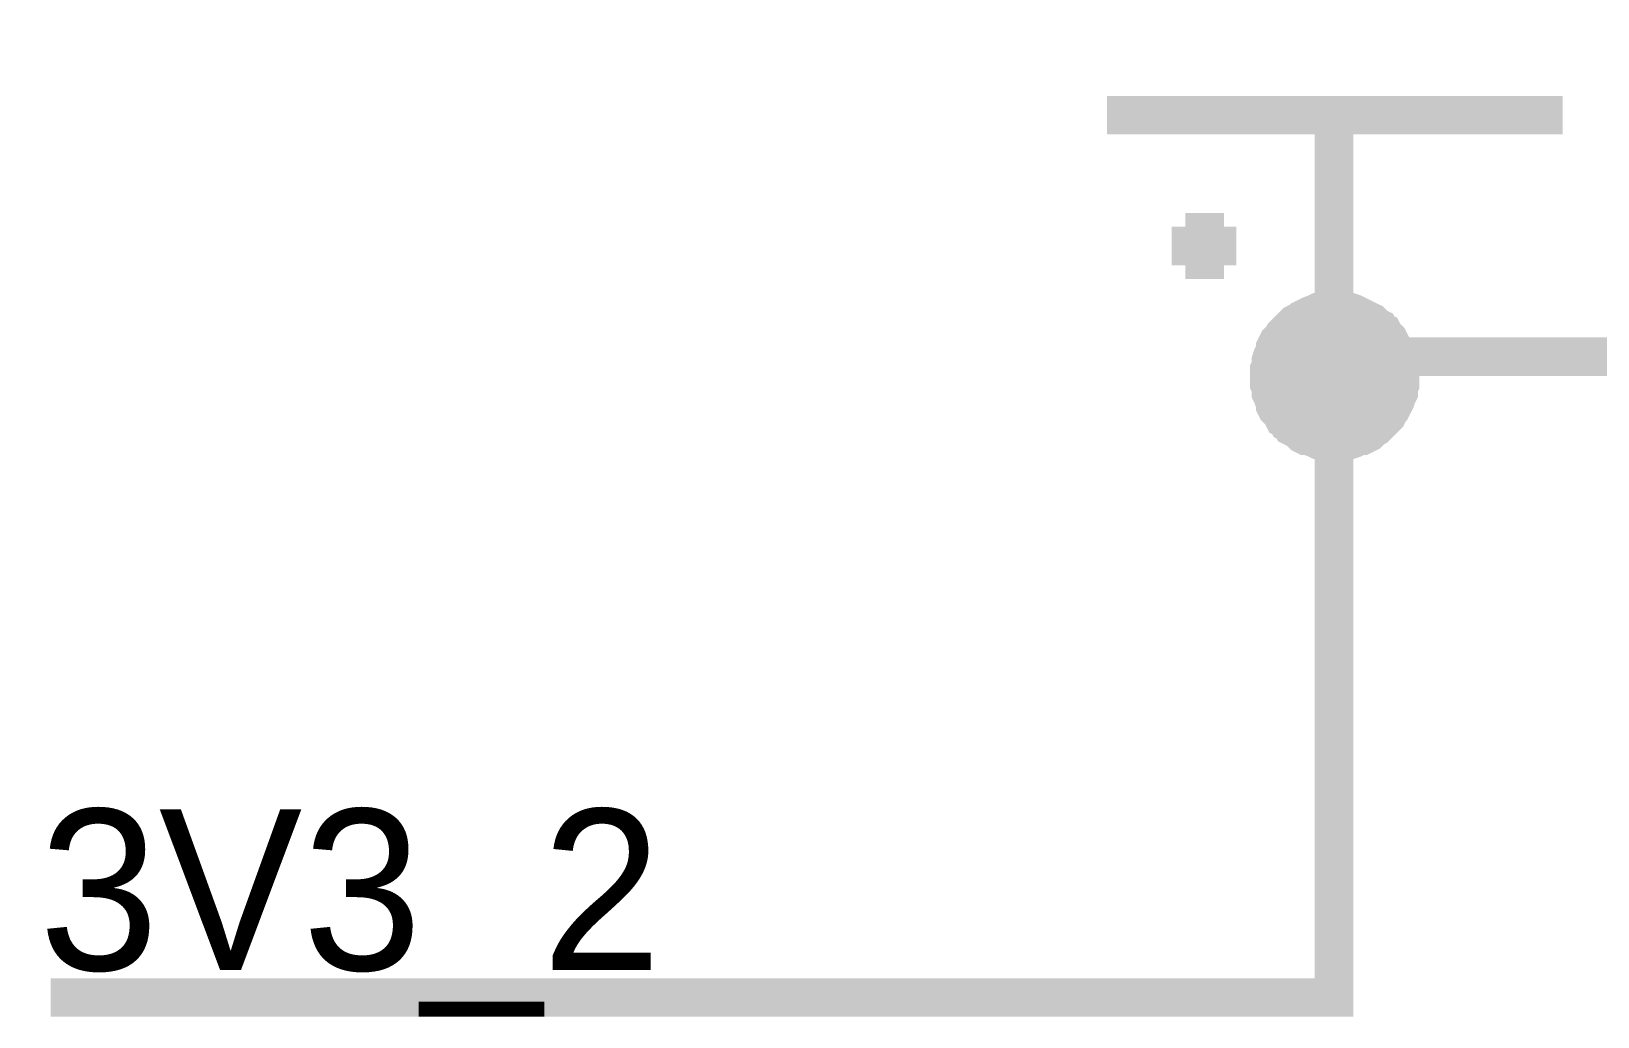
# Model space of a CAD drawing. Header units: millimetres. Extents: x 0 to 13.8, y 0 to 11.8.
# Drawn here: x 10.8209 to 11.3015, y 9.0521 to 9.3545 of the extents above; entities that cross this region are included whole.
import ezdxf

# ---------------------------------------------------------------- set-up
doc = ezdxf.new("R2010")
doc.units = ezdxf.units.MM
doc.header["$MEASUREMENT"] = 0
doc.layers.add('Sheet', color=255, linetype='Continuous')

msp = doc.modelspace()

# ---------------------------------------------------------------- linework, layer by layer
at = {"layer": 'Sheet'}
for points, const_width in [([(10.82677, 9.05803), (11.22056, 9.05803), (11.22056, 9.24853), (11.22056, 9.2547), (11.81102, 9.2547), (11.81102, 9.34863), (12.00814, 9.34863)], 0.0118), ([(11.15089, 9.32879), (11.29068, 9.32879)], 0.0118), ([(11.22056, 9.32879), (11.22056, 9.24853)], 0.0118), ([(11.18087, 9.27852), (11.18087, 9.2988)], 0.0118), ([(11.19057, 9.28866), (11.17073, 9.28866)], 0.0118), ([(11.20072, 9.24853), (11.20072, 9.24941), (11.20072, 9.25073), (11.20116, 9.25162), (11.20116, 9.2525), (11.20116, 9.25338), (11.2016, 9.2547), (11.20204, 9.25558), (11.20248, 9.25647), (11.20248, 9.25735), (11.20292, 9.25823), (11.20336, 9.25911), (11.20424, 9.25999), (11.20469, 9.26044), (11.20513, 9.26132), (11.20601, 9.2622), (11.20645, 9.26264), (11.20733, 9.26352), (11.20777, 9.26396), (11.20865, 9.26484), (11.20954, 9.26529), (11.21042, 9.26573), (11.21086, 9.26617), (11.21174, 9.26661), (11.21262, 9.26705), (11.21351, 9.26749), (11.21483, 9.26793), (11.21571, 9.26837), (11.21659, 9.26837), (11.21747, 9.26837), (11.21836, 9.26881), (11.21968, 9.26881), (11.22056, 9.26881)], 0.0118), ([(11.20072, 9.24853), (11.20072, 9.24941), (11.20072, 9.25073), (11.20116, 9.25162), (11.20116, 9.2525), (11.20116, 9.25338), (11.2016, 9.2547), (11.20204, 9.25558), (11.20248, 9.25647), (11.20248, 9.25735), (11.20292, 9.25823), (11.20336, 9.25911), (11.20424, 9.25999), (11.20469, 9.26044), (11.20513, 9.26132), (11.20601, 9.2622), (11.20645, 9.26264), (11.20733, 9.26352), (11.20777, 9.26396), (11.20865, 9.26484), (11.20954, 9.26529), (11.21042, 9.26573), (11.21086, 9.26617), (11.21174, 9.26661), (11.21262, 9.26705), (11.21351, 9.26749), (11.21483, 9.26793), (11.21571, 9.26837), (11.21659, 9.26837), (11.21747, 9.26837), (11.21836, 9.26881), (11.21968, 9.26881), (11.22056, 9.26881)], 0.0118), ([(11.20072, 9.24853), (11.20072, 9.24941), (11.20072, 9.25073), (11.20116, 9.25162), (11.20116, 9.2525), (11.20116, 9.25338), (11.2016, 9.2547), (11.20204, 9.25558), (11.20248, 9.25647), (11.20248, 9.25735), (11.20292, 9.25823), (11.20336, 9.25911), (11.20424, 9.25999), (11.20469, 9.26044), (11.20513, 9.26132), (11.20601, 9.2622), (11.20645, 9.26264), (11.20733, 9.26352), (11.20777, 9.26396), (11.20865, 9.26484), (11.20954, 9.26529), (11.21042, 9.26573), (11.21086, 9.26617), (11.21174, 9.26661), (11.21262, 9.26705), (11.21351, 9.26749), (11.21483, 9.26793), (11.21571, 9.26837), (11.21659, 9.26837), (11.21747, 9.26837), (11.21836, 9.26881), (11.21968, 9.26881), (11.22056, 9.26881)], 0.0118), ([(11.20072, 9.24853), (11.20072, 9.24941), (11.20072, 9.25073), (11.20116, 9.25162), (11.20116, 9.2525), (11.20116, 9.25338), (11.2016, 9.2547), (11.20204, 9.25558), (11.20248, 9.25647), (11.20248, 9.25735), (11.20292, 9.25823), (11.20336, 9.25911), (11.20424, 9.25999), (11.20469, 9.26044), (11.20513, 9.26132), (11.20601, 9.2622), (11.20645, 9.26264), (11.20733, 9.26352), (11.20777, 9.26396), (11.20865, 9.26484), (11.20954, 9.26529), (11.21042, 9.26573), (11.21086, 9.26617), (11.21174, 9.26661), (11.21262, 9.26705), (11.21351, 9.26749), (11.21483, 9.26793), (11.21571, 9.26837), (11.21659, 9.26837), (11.21747, 9.26837), (11.21836, 9.26881), (11.21968, 9.26881), (11.22056, 9.26881)], 0.0118), ([(11.20072, 9.24853), (11.20072, 9.24941), (11.20072, 9.25073), (11.20116, 9.25162), (11.20116, 9.2525), (11.20116, 9.25338), (11.2016, 9.2547), (11.20204, 9.25558), (11.20248, 9.25647), (11.20248, 9.25735), (11.20292, 9.25823), (11.20336, 9.25911), (11.20424, 9.25999), (11.20469, 9.26044), (11.20513, 9.26132), (11.20601, 9.2622), (11.20645, 9.26264), (11.20733, 9.26352), (11.20777, 9.26396), (11.20865, 9.26484), (11.20954, 9.26529), (11.21042, 9.26573), (11.21086, 9.26617), (11.21174, 9.26661), (11.21262, 9.26705), (11.21351, 9.26749), (11.21483, 9.26793), (11.21571, 9.26837), (11.21659, 9.26837), (11.21747, 9.26837), (11.21836, 9.26881), (11.21968, 9.26881), (11.22056, 9.26881)], 0.0118), ([(11.20072, 9.24853), (11.20072, 9.24941), (11.20072, 9.25073), (11.20116, 9.25162), (11.20116, 9.2525), (11.20116, 9.25338), (11.2016, 9.2547), (11.20204, 9.25558), (11.20248, 9.25647), (11.20248, 9.25735), (11.20292, 9.25823), (11.20336, 9.25911), (11.20424, 9.25999), (11.20469, 9.26044), (11.20513, 9.26132), (11.20601, 9.2622), (11.20645, 9.26264), (11.20733, 9.26352), (11.20777, 9.26396), (11.20865, 9.26484), (11.20954, 9.26529), (11.21042, 9.26573), (11.21086, 9.26617), (11.21174, 9.26661), (11.21262, 9.26705), (11.21351, 9.26749), (11.21483, 9.26793), (11.21571, 9.26837), (11.21659, 9.26837), (11.21747, 9.26837), (11.21836, 9.26881), (11.21968, 9.26881), (11.22056, 9.26881)], 0.0039), ([(11.20072, 9.24853), (11.20072, 9.24941), (11.20072, 9.25073), (11.20116, 9.25162), (11.20116, 9.2525), (11.20116, 9.25338), (11.2016, 9.2547), (11.20204, 9.25558), (11.20248, 9.25647), (11.20248, 9.25735), (11.20292, 9.25823), (11.20336, 9.25911), (11.20424, 9.25999), (11.20469, 9.26044), (11.20513, 9.26132), (11.20601, 9.2622), (11.20645, 9.26264), (11.20733, 9.26352), (11.20777, 9.26396), (11.20865, 9.26484), (11.20954, 9.26529), (11.21042, 9.26573), (11.21086, 9.26617), (11.21174, 9.26661), (11.21262, 9.26705), (11.21351, 9.26749), (11.21483, 9.26793), (11.21571, 9.26837), (11.21659, 9.26837), (11.21747, 9.26837), (11.21836, 9.26881), (11.21968, 9.26881), (11.22056, 9.26881)], 0.0039), ([(11.20072, 9.24853), (11.20072, 9.24941), (11.20072, 9.25073), (11.20116, 9.25162), (11.20116, 9.2525), (11.20116, 9.25338), (11.2016, 9.2547), (11.20204, 9.25558), (11.20248, 9.25647), (11.20248, 9.25735), (11.20292, 9.25823), (11.20336, 9.25911), (11.20424, 9.25999), (11.20469, 9.26044), (11.20513, 9.26132), (11.20601, 9.2622), (11.20645, 9.26264), (11.20733, 9.26352), (11.20777, 9.26396), (11.20865, 9.26484), (11.20954, 9.26529), (11.21042, 9.26573), (11.21086, 9.26617), (11.21174, 9.26661), (11.21262, 9.26705), (11.21351, 9.26749), (11.21483, 9.26793), (11.21571, 9.26837), (11.21659, 9.26837), (11.21747, 9.26837), (11.21836, 9.26881), (11.21968, 9.26881), (11.22056, 9.26881)], 0.0039), ([(11.20072, 9.24853), (11.20072, 9.24941), (11.20072, 9.25073), (11.20116, 9.25162), (11.20116, 9.2525), (11.20116, 9.25338), (11.2016, 9.2547), (11.20204, 9.25558), (11.20248, 9.25647), (11.20248, 9.25735), (11.20292, 9.25823), (11.20336, 9.25911), (11.20424, 9.25999), (11.20469, 9.26044), (11.20513, 9.26132), (11.20601, 9.2622), (11.20645, 9.26264), (11.20733, 9.26352), (11.20777, 9.26396), (11.20865, 9.26484), (11.20954, 9.26529), (11.21042, 9.26573), (11.21086, 9.26617), (11.21174, 9.26661), (11.21262, 9.26705), (11.21351, 9.26749), (11.21483, 9.26793), (11.21571, 9.26837), (11.21659, 9.26837), (11.21747, 9.26837), (11.21836, 9.26881), (11.21968, 9.26881), (11.22056, 9.26881)], 0.0039), ([(11.20072, 9.24853), (11.20072, 9.24941), (11.20072, 9.25073), (11.20116, 9.25162), (11.20116, 9.2525), (11.20116, 9.25338), (11.2016, 9.2547), (11.20204, 9.25558), (11.20248, 9.25647), (11.20248, 9.25735), (11.20292, 9.25823), (11.20336, 9.25911), (11.20424, 9.25999), (11.20469, 9.26044), (11.20513, 9.26132), (11.20601, 9.2622), (11.20645, 9.26264), (11.20733, 9.26352), (11.20777, 9.26396), (11.20865, 9.26484), (11.20954, 9.26529), (11.21042, 9.26573), (11.21086, 9.26617), (11.21174, 9.26661), (11.21262, 9.26705), (11.21351, 9.26749), (11.21483, 9.26793), (11.21571, 9.26837), (11.21659, 9.26837), (11.21747, 9.26837), (11.21836, 9.26881), (11.21968, 9.26881), (11.22056, 9.26881)], 0.0039), ([(11.22056, 9.26881), (11.22056, 9.26881)], 0.0118), ([(11.22056, 9.26881), (11.22144, 9.26881), (11.22277, 9.26881), (11.22365, 9.26837), (11.22453, 9.26837), (11.22541, 9.26837), (11.22673, 9.26793), (11.22762, 9.26749), (11.2285, 9.26705), (11.22938, 9.26661), (11.23026, 9.26617), (11.23114, 9.26573), (11.23203, 9.26529), (11.23247, 9.26484), (11.23335, 9.26396), (11.23423, 9.26352), (11.23467, 9.26264), (11.23555, 9.2622), (11.23599, 9.26132), (11.23688, 9.26044), (11.23732, 9.25999), (11.23776, 9.25911), (11.2382, 9.25823), (11.23864, 9.25735), (11.23908, 9.25647), (11.23952, 9.25558), (11.23996, 9.2547), (11.2404, 9.25338), (11.2404, 9.2525), (11.2404, 9.25162), (11.24085, 9.25073), (11.24085, 9.24941), (11.24085, 9.24853)], 0.0118), ([(11.22056, 9.26881), (11.22056, 9.26881)], 0.0118), ([(11.22056, 9.26881), (11.22144, 9.26881), (11.22277, 9.26881), (11.22365, 9.26837), (11.22453, 9.26837), (11.22541, 9.26837), (11.22673, 9.26793), (11.22762, 9.26749), (11.2285, 9.26705), (11.22938, 9.26661), (11.23026, 9.26617), (11.23114, 9.26573), (11.23203, 9.26529), (11.23247, 9.26484), (11.23335, 9.26396), (11.23423, 9.26352), (11.23467, 9.26264), (11.23555, 9.2622), (11.23599, 9.26132), (11.23688, 9.26044), (11.23732, 9.25999), (11.23776, 9.25911), (11.2382, 9.25823), (11.23864, 9.25735), (11.23908, 9.25647), (11.23952, 9.25558), (11.23996, 9.2547), (11.2404, 9.25338), (11.2404, 9.2525), (11.2404, 9.25162), (11.24085, 9.25073), (11.24085, 9.24941), (11.24085, 9.24853)], 0.0118), ([(11.22056, 9.26881), (11.22056, 9.26881)], 0.0118), ([(11.22056, 9.26881), (11.22144, 9.26881), (11.22277, 9.26881), (11.22365, 9.26837), (11.22453, 9.26837), (11.22541, 9.26837), (11.22673, 9.26793), (11.22762, 9.26749), (11.2285, 9.26705), (11.22938, 9.26661), (11.23026, 9.26617), (11.23114, 9.26573), (11.23203, 9.26529), (11.23247, 9.26484), (11.23335, 9.26396), (11.23423, 9.26352), (11.23467, 9.26264), (11.23555, 9.2622), (11.23599, 9.26132), (11.23688, 9.26044), (11.23732, 9.25999), (11.23776, 9.25911), (11.2382, 9.25823), (11.23864, 9.25735), (11.23908, 9.25647), (11.23952, 9.25558), (11.23996, 9.2547), (11.2404, 9.25338), (11.2404, 9.2525), (11.2404, 9.25162), (11.24085, 9.25073), (11.24085, 9.24941), (11.24085, 9.24853)], 0.0118), ([(11.22056, 9.26881), (11.22056, 9.26881)], 0.0118), ([(11.22056, 9.26881), (11.22144, 9.26881), (11.22277, 9.26881), (11.22365, 9.26837), (11.22453, 9.26837), (11.22541, 9.26837), (11.22673, 9.26793), (11.22762, 9.26749), (11.2285, 9.26705), (11.22938, 9.26661), (11.23026, 9.26617), (11.23114, 9.26573), (11.23203, 9.26529), (11.23247, 9.26484), (11.23335, 9.26396), (11.23423, 9.26352), (11.23467, 9.26264), (11.23555, 9.2622), (11.23599, 9.26132), (11.23688, 9.26044), (11.23732, 9.25999), (11.23776, 9.25911), (11.2382, 9.25823), (11.23864, 9.25735), (11.23908, 9.25647), (11.23952, 9.25558), (11.23996, 9.2547), (11.2404, 9.25338), (11.2404, 9.2525), (11.2404, 9.25162), (11.24085, 9.25073), (11.24085, 9.24941), (11.24085, 9.24853)], 0.0118), ([(11.22056, 9.26881), (11.22056, 9.26881)], 0.0118), ([(11.22056, 9.26881), (11.22144, 9.26881), (11.22277, 9.26881), (11.22365, 9.26837), (11.22453, 9.26837), (11.22541, 9.26837), (11.22673, 9.26793), (11.22762, 9.26749), (11.2285, 9.26705), (11.22938, 9.26661), (11.23026, 9.26617), (11.23114, 9.26573), (11.23203, 9.26529), (11.23247, 9.26484), (11.23335, 9.26396), (11.23423, 9.26352), (11.23467, 9.26264), (11.23555, 9.2622), (11.23599, 9.26132), (11.23688, 9.26044), (11.23732, 9.25999), (11.23776, 9.25911), (11.2382, 9.25823), (11.23864, 9.25735), (11.23908, 9.25647), (11.23952, 9.25558), (11.23996, 9.2547), (11.2404, 9.25338), (11.2404, 9.2525), (11.2404, 9.25162), (11.24085, 9.25073), (11.24085, 9.24941), (11.24085, 9.24853)], 0.0118), ([(11.22056, 9.26881), (11.22056, 9.26881)], 0.0039), ([(11.22056, 9.26881), (11.22144, 9.26881), (11.22277, 9.26881), (11.22365, 9.26837), (11.22453, 9.26837), (11.22541, 9.26837), (11.22673, 9.26793), (11.22762, 9.26749), (11.2285, 9.26705), (11.22938, 9.26661), (11.23026, 9.26617), (11.23114, 9.26573), (11.23203, 9.26529), (11.23247, 9.26484), (11.23335, 9.26396), (11.23423, 9.26352), (11.23467, 9.26264), (11.23555, 9.2622), (11.23599, 9.26132), (11.23688, 9.26044), (11.23732, 9.25999), (11.23776, 9.25911), (11.2382, 9.25823), (11.23864, 9.25735), (11.23908, 9.25647), (11.23952, 9.25558), (11.23996, 9.2547), (11.2404, 9.25338), (11.2404, 9.2525), (11.2404, 9.25162), (11.24085, 9.25073), (11.24085, 9.24941), (11.24085, 9.24853)], 0.0039), ([(11.22056, 9.26881), (11.22056, 9.26881)], 0.0039), ([(11.22056, 9.26881), (11.22144, 9.26881), (11.22277, 9.26881), (11.22365, 9.26837), (11.22453, 9.26837), (11.22541, 9.26837), (11.22673, 9.26793), (11.22762, 9.26749), (11.2285, 9.26705), (11.22938, 9.26661), (11.23026, 9.26617), (11.23114, 9.26573), (11.23203, 9.26529), (11.23247, 9.26484), (11.23335, 9.26396), (11.23423, 9.26352), (11.23467, 9.26264), (11.23555, 9.2622), (11.23599, 9.26132), (11.23688, 9.26044), (11.23732, 9.25999), (11.23776, 9.25911), (11.2382, 9.25823), (11.23864, 9.25735), (11.23908, 9.25647), (11.23952, 9.25558), (11.23996, 9.2547), (11.2404, 9.25338), (11.2404, 9.2525), (11.2404, 9.25162), (11.24085, 9.25073), (11.24085, 9.24941), (11.24085, 9.24853)], 0.0039), ([(11.22056, 9.26881), (11.22056, 9.26881)], 0.0039), ([(11.22056, 9.26881), (11.22144, 9.26881), (11.22277, 9.26881), (11.22365, 9.26837), (11.22453, 9.26837), (11.22541, 9.26837), (11.22673, 9.26793), (11.22762, 9.26749), (11.2285, 9.26705), (11.22938, 9.26661), (11.23026, 9.26617), (11.23114, 9.26573), (11.23203, 9.26529), (11.23247, 9.26484), (11.23335, 9.26396), (11.23423, 9.26352), (11.23467, 9.26264), (11.23555, 9.2622), (11.23599, 9.26132), (11.23688, 9.26044), (11.23732, 9.25999), (11.23776, 9.25911), (11.2382, 9.25823), (11.23864, 9.25735), (11.23908, 9.25647), (11.23952, 9.25558), (11.23996, 9.2547), (11.2404, 9.25338), (11.2404, 9.2525), (11.2404, 9.25162), (11.24085, 9.25073), (11.24085, 9.24941), (11.24085, 9.24853)], 0.0039), ([(11.22056, 9.26881), (11.22056, 9.26881)], 0.0039), ([(11.22056, 9.26881), (11.22144, 9.26881), (11.22277, 9.26881), (11.22365, 9.26837), (11.22453, 9.26837), (11.22541, 9.26837), (11.22673, 9.26793), (11.22762, 9.26749), (11.2285, 9.26705), (11.22938, 9.26661), (11.23026, 9.26617), (11.23114, 9.26573), (11.23203, 9.26529), (11.23247, 9.26484), (11.23335, 9.26396), (11.23423, 9.26352), (11.23467, 9.26264), (11.23555, 9.2622), (11.23599, 9.26132), (11.23688, 9.26044), (11.23732, 9.25999), (11.23776, 9.25911), (11.2382, 9.25823), (11.23864, 9.25735), (11.23908, 9.25647), (11.23952, 9.25558), (11.23996, 9.2547), (11.2404, 9.25338), (11.2404, 9.2525), (11.2404, 9.25162), (11.24085, 9.25073), (11.24085, 9.24941), (11.24085, 9.24853)], 0.0039), ([(11.22056, 9.26881), (11.22056, 9.26881)], 0.0039), ([(11.22056, 9.26881), (11.22144, 9.26881), (11.22277, 9.26881), (11.22365, 9.26837), (11.22453, 9.26837), (11.22541, 9.26837), (11.22673, 9.26793), (11.22762, 9.26749), (11.2285, 9.26705), (11.22938, 9.26661), (11.23026, 9.26617), (11.23114, 9.26573), (11.23203, 9.26529), (11.23247, 9.26484), (11.23335, 9.26396), (11.23423, 9.26352), (11.23467, 9.26264), (11.23555, 9.2622), (11.23599, 9.26132), (11.23688, 9.26044), (11.23732, 9.25999), (11.23776, 9.25911), (11.2382, 9.25823), (11.23864, 9.25735), (11.23908, 9.25647), (11.23952, 9.25558), (11.23996, 9.2547), (11.2404, 9.25338), (11.2404, 9.2525), (11.2404, 9.25162), (11.24085, 9.25073), (11.24085, 9.24941), (11.24085, 9.24853)], 0.0039), ([(11.22056, 9.22869), (11.21968, 9.22869), (11.21836, 9.22869), (11.21747, 9.22913), (11.21659, 9.22913), (11.21571, 9.22913), (11.21483, 9.22957), (11.21351, 9.23001), (11.21262, 9.23045), (11.21174, 9.23045), (11.21086, 9.23089), (11.21042, 9.23133), (11.20954, 9.23221), (11.20865, 9.23265), (11.20777, 9.23309), (11.20733, 9.23398), (11.20645, 9.23442), (11.20601, 9.2353), (11.20513, 9.23574), (11.20469, 9.23662), (11.20424, 9.2375), (11.20336, 9.23839), (11.20292, 9.23883), (11.20248, 9.23971), (11.20248, 9.24059), (11.20204, 9.24147), (11.2016, 9.2428), (11.20116, 9.24368), (11.20116, 9.24456), (11.20116, 9.24544), (11.20072, 9.24632), (11.20072, 9.24765), (11.20072, 9.24853)], 0.0118), ([(11.20072, 9.24853), (11.20072, 9.24853)], 0.0118), ([(11.22056, 9.22869), (11.21968, 9.22869), (11.21836, 9.22869), (11.21747, 9.22913), (11.21659, 9.22913), (11.21571, 9.22913), (11.21483, 9.22957), (11.21351, 9.23001), (11.21262, 9.23045), (11.21174, 9.23045), (11.21086, 9.23089), (11.21042, 9.23133), (11.20954, 9.23221), (11.20865, 9.23265), (11.20777, 9.23309), (11.20733, 9.23398), (11.20645, 9.23442), (11.20601, 9.2353), (11.20513, 9.23574), (11.20469, 9.23662), (11.20424, 9.2375), (11.20336, 9.23839), (11.20292, 9.23883), (11.20248, 9.23971), (11.20248, 9.24059), (11.20204, 9.24147), (11.2016, 9.2428), (11.20116, 9.24368), (11.20116, 9.24456), (11.20116, 9.24544), (11.20072, 9.24632), (11.20072, 9.24765), (11.20072, 9.24853)], 0.0118), ([(11.20072, 9.24853), (11.20072, 9.24853)], 0.0118), ([(11.22056, 9.22869), (11.21968, 9.22869), (11.21836, 9.22869), (11.21747, 9.22913), (11.21659, 9.22913), (11.21571, 9.22913), (11.21483, 9.22957), (11.21351, 9.23001), (11.21262, 9.23045), (11.21174, 9.23045), (11.21086, 9.23089), (11.21042, 9.23133), (11.20954, 9.23221), (11.20865, 9.23265), (11.20777, 9.23309), (11.20733, 9.23398), (11.20645, 9.23442), (11.20601, 9.2353), (11.20513, 9.23574), (11.20469, 9.23662), (11.20424, 9.2375), (11.20336, 9.23839), (11.20292, 9.23883), (11.20248, 9.23971), (11.20248, 9.24059), (11.20204, 9.24147), (11.2016, 9.2428), (11.20116, 9.24368), (11.20116, 9.24456), (11.20116, 9.24544), (11.20072, 9.24632), (11.20072, 9.24765), (11.20072, 9.24853)], 0.0118), ([(11.20072, 9.24853), (11.20072, 9.24853)], 0.0118), ([(11.22056, 9.22869), (11.21968, 9.22869), (11.21836, 9.22869), (11.21747, 9.22913), (11.21659, 9.22913), (11.21571, 9.22913), (11.21483, 9.22957), (11.21351, 9.23001), (11.21262, 9.23045), (11.21174, 9.23045), (11.21086, 9.23089), (11.21042, 9.23133), (11.20954, 9.23221), (11.20865, 9.23265), (11.20777, 9.23309), (11.20733, 9.23398), (11.20645, 9.23442), (11.20601, 9.2353), (11.20513, 9.23574), (11.20469, 9.23662), (11.20424, 9.2375), (11.20336, 9.23839), (11.20292, 9.23883), (11.20248, 9.23971), (11.20248, 9.24059), (11.20204, 9.24147), (11.2016, 9.2428), (11.20116, 9.24368), (11.20116, 9.24456), (11.20116, 9.24544), (11.20072, 9.24632), (11.20072, 9.24765), (11.20072, 9.24853)], 0.0118), ([(11.20072, 9.24853), (11.20072, 9.24853)], 0.0118), ([(11.22056, 9.22869), (11.21968, 9.22869), (11.21836, 9.22869), (11.21747, 9.22913), (11.21659, 9.22913), (11.21571, 9.22913), (11.21483, 9.22957), (11.21351, 9.23001), (11.21262, 9.23045), (11.21174, 9.23045), (11.21086, 9.23089), (11.21042, 9.23133), (11.20954, 9.23221), (11.20865, 9.23265), (11.20777, 9.23309), (11.20733, 9.23398), (11.20645, 9.23442), (11.20601, 9.2353), (11.20513, 9.23574), (11.20469, 9.23662), (11.20424, 9.2375), (11.20336, 9.23839), (11.20292, 9.23883), (11.20248, 9.23971), (11.20248, 9.24059), (11.20204, 9.24147), (11.2016, 9.2428), (11.20116, 9.24368), (11.20116, 9.24456), (11.20116, 9.24544), (11.20072, 9.24632), (11.20072, 9.24765), (11.20072, 9.24853)], 0.0118), ([(11.20072, 9.24853), (11.20072, 9.24853)], 0.0118), ([(11.24085, 9.24853), (11.24085, 9.24765), (11.24085, 9.24632), (11.2404, 9.24544), (11.2404, 9.24456), (11.2404, 9.24368), (11.23996, 9.2428), (11.23952, 9.24147), (11.23908, 9.24059), (11.23864, 9.23971), (11.2382, 9.23883), (11.23776, 9.23839), (11.23732, 9.2375), (11.23688, 9.23662), (11.23599, 9.23574), (11.23555, 9.2353), (11.23467, 9.23442), (11.23423, 9.23398), (11.23335, 9.23309), (11.23247, 9.23265), (11.23203, 9.23221), (11.23114, 9.23133), (11.23026, 9.23089), (11.22938, 9.23045), (11.2285, 9.23045), (11.22762, 9.23001), (11.22673, 9.22957), (11.22541, 9.22913), (11.22453, 9.22913), (11.22365, 9.22913), (11.22277, 9.22869), (11.22144, 9.22869), (11.22056, 9.22869)], 0.0118), ([(11.24085, 9.24853), (11.24085, 9.24765), (11.24085, 9.24632), (11.2404, 9.24544), (11.2404, 9.24456), (11.2404, 9.24368), (11.23996, 9.2428), (11.23952, 9.24147), (11.23908, 9.24059), (11.23864, 9.23971), (11.2382, 9.23883), (11.23776, 9.23839), (11.23732, 9.2375), (11.23688, 9.23662), (11.23599, 9.23574), (11.23555, 9.2353), (11.23467, 9.23442), (11.23423, 9.23398), (11.23335, 9.23309), (11.23247, 9.23265), (11.23203, 9.23221), (11.23114, 9.23133), (11.23026, 9.23089), (11.22938, 9.23045), (11.2285, 9.23045), (11.22762, 9.23001), (11.22673, 9.22957), (11.22541, 9.22913), (11.22453, 9.22913), (11.22365, 9.22913), (11.22277, 9.22869), (11.22144, 9.22869), (11.22056, 9.22869)], 0.0118), ([(11.24085, 9.24853), (11.24085, 9.24765), (11.24085, 9.24632), (11.2404, 9.24544), (11.2404, 9.24456), (11.2404, 9.24368), (11.23996, 9.2428), (11.23952, 9.24147), (11.23908, 9.24059), (11.23864, 9.23971), (11.2382, 9.23883), (11.23776, 9.23839), (11.23732, 9.2375), (11.23688, 9.23662), (11.23599, 9.23574), (11.23555, 9.2353), (11.23467, 9.23442), (11.23423, 9.23398), (11.23335, 9.23309), (11.23247, 9.23265), (11.23203, 9.23221), (11.23114, 9.23133), (11.23026, 9.23089), (11.22938, 9.23045), (11.2285, 9.23045), (11.22762, 9.23001), (11.22673, 9.22957), (11.22541, 9.22913), (11.22453, 9.22913), (11.22365, 9.22913), (11.22277, 9.22869), (11.22144, 9.22869), (11.22056, 9.22869)], 0.0118), ([(11.24085, 9.24853), (11.24085, 9.24765), (11.24085, 9.24632), (11.2404, 9.24544), (11.2404, 9.24456), (11.2404, 9.24368), (11.23996, 9.2428), (11.23952, 9.24147), (11.23908, 9.24059), (11.23864, 9.23971), (11.2382, 9.23883), (11.23776, 9.23839), (11.23732, 9.2375), (11.23688, 9.23662), (11.23599, 9.23574), (11.23555, 9.2353), (11.23467, 9.23442), (11.23423, 9.23398), (11.23335, 9.23309), (11.23247, 9.23265), (11.23203, 9.23221), (11.23114, 9.23133), (11.23026, 9.23089), (11.22938, 9.23045), (11.2285, 9.23045), (11.22762, 9.23001), (11.22673, 9.22957), (11.22541, 9.22913), (11.22453, 9.22913), (11.22365, 9.22913), (11.22277, 9.22869), (11.22144, 9.22869), (11.22056, 9.22869)], 0.0118), ([(11.24085, 9.24853), (11.24085, 9.24765), (11.24085, 9.24632), (11.2404, 9.24544), (11.2404, 9.24456), (11.2404, 9.24368), (11.23996, 9.2428), (11.23952, 9.24147), (11.23908, 9.24059), (11.23864, 9.23971), (11.2382, 9.23883), (11.23776, 9.23839), (11.23732, 9.2375), (11.23688, 9.23662), (11.23599, 9.23574), (11.23555, 9.2353), (11.23467, 9.23442), (11.23423, 9.23398), (11.23335, 9.23309), (11.23247, 9.23265), (11.23203, 9.23221), (11.23114, 9.23133), (11.23026, 9.23089), (11.22938, 9.23045), (11.2285, 9.23045), (11.22762, 9.23001), (11.22673, 9.22957), (11.22541, 9.22913), (11.22453, 9.22913), (11.22365, 9.22913), (11.22277, 9.22869), (11.22144, 9.22869), (11.22056, 9.22869)], 0.0118), ([(11.24085, 9.24853), (11.24085, 9.24853), (11.24085, 9.24853), (11.24085, 9.24853), (11.24085, 9.24853), (11.24085, 9.24853), (11.24085, 9.24853), (11.24085, 9.24853), (11.24085, 9.24853), (11.24085, 9.24853), (11.24085, 9.24853), (11.24085, 9.24853), (11.24085, 9.24853), (11.24085, 9.24853), (11.24085, 9.24853), (11.24085, 9.24853), (11.24085, 9.24853), (11.24085, 9.24853), (11.24085, 9.24853), (11.24085, 9.24853), (11.24085, 9.24853), (11.24085, 9.24853), (11.24085, 9.24853), (11.24085, 9.24853), (11.24085, 9.24853), (11.24085, 9.24853), (11.24085, 9.24853), (11.24085, 9.24853), (11.24085, 9.24853), (11.24085, 9.24853), (11.24085, 9.24853), (11.24085, 9.24853), (11.24085, 9.24853)], 0.0118), ([(11.24085, 9.24853), (11.24085, 9.24853)], 0.0118), ([(11.24085, 9.24853), (11.24085, 9.24853), (11.24085, 9.24853), (11.24085, 9.24853), (11.24085, 9.24853), (11.24085, 9.24853), (11.24085, 9.24853), (11.24085, 9.24853), (11.24085, 9.24853), (11.24085, 9.24853), (11.24085, 9.24853), (11.24085, 9.24853), (11.24085, 9.24853), (11.24085, 9.24853), (11.24085, 9.24853), (11.24085, 9.24853), (11.24085, 9.24853), (11.24085, 9.24853), (11.24085, 9.24853), (11.24085, 9.24853), (11.24085, 9.24853), (11.24085, 9.24853), (11.24085, 9.24853), (11.24085, 9.24853), (11.24085, 9.24853), (11.24085, 9.24853), (11.24085, 9.24853), (11.24085, 9.24853), (11.24085, 9.24853), (11.24085, 9.24853), (11.24085, 9.24853), (11.24085, 9.24853), (11.24085, 9.24853)], 0.0118), ([(11.24085, 9.24853), (11.24085, 9.24853)], 0.0118), ([(11.24085, 9.24853), (11.24085, 9.24853), (11.24085, 9.24853), (11.24085, 9.24853), (11.24085, 9.24853), (11.24085, 9.24853), (11.24085, 9.24853), (11.24085, 9.24853), (11.24085, 9.24853), (11.24085, 9.24853), (11.24085, 9.24853), (11.24085, 9.24853), (11.24085, 9.24853), (11.24085, 9.24853), (11.24085, 9.24853), (11.24085, 9.24853), (11.24085, 9.24853), (11.24085, 9.24853), (11.24085, 9.24853), (11.24085, 9.24853), (11.24085, 9.24853), (11.24085, 9.24853), (11.24085, 9.24853), (11.24085, 9.24853), (11.24085, 9.24853), (11.24085, 9.24853), (11.24085, 9.24853), (11.24085, 9.24853), (11.24085, 9.24853), (11.24085, 9.24853), (11.24085, 9.24853), (11.24085, 9.24853), (11.24085, 9.24853)], 0.0118), ([(11.24085, 9.24853), (11.24085, 9.24853)], 0.0118), ([(11.24085, 9.24853), (11.24085, 9.24853), (11.24085, 9.24853), (11.24085, 9.24853), (11.24085, 9.24853), (11.24085, 9.24853), (11.24085, 9.24853), (11.24085, 9.24853), (11.24085, 9.24853), (11.24085, 9.24853), (11.24085, 9.24853), (11.24085, 9.24853), (11.24085, 9.24853), (11.24085, 9.24853), (11.24085, 9.24853), (11.24085, 9.24853), (11.24085, 9.24853), (11.24085, 9.24853), (11.24085, 9.24853), (11.24085, 9.24853), (11.24085, 9.24853), (11.24085, 9.24853), (11.24085, 9.24853), (11.24085, 9.24853), (11.24085, 9.24853), (11.24085, 9.24853), (11.24085, 9.24853), (11.24085, 9.24853), (11.24085, 9.24853), (11.24085, 9.24853), (11.24085, 9.24853), (11.24085, 9.24853), (11.24085, 9.24853)], 0.0118), ([(11.24085, 9.24853), (11.24085, 9.24853)], 0.0118), ([(11.24085, 9.24853), (11.24085, 9.24853), (11.24085, 9.24853), (11.24085, 9.24853), (11.24085, 9.24853), (11.24085, 9.24853), (11.24085, 9.24853), (11.24085, 9.24853), (11.24085, 9.24853), (11.24085, 9.24853), (11.24085, 9.24853), (11.24085, 9.24853), (11.24085, 9.24853), (11.24085, 9.24853), (11.24085, 9.24853), (11.24085, 9.24853), (11.24085, 9.24853), (11.24085, 9.24853), (11.24085, 9.24853), (11.24085, 9.24853), (11.24085, 9.24853), (11.24085, 9.24853), (11.24085, 9.24853), (11.24085, 9.24853), (11.24085, 9.24853), (11.24085, 9.24853), (11.24085, 9.24853), (11.24085, 9.24853), (11.24085, 9.24853), (11.24085, 9.24853), (11.24085, 9.24853), (11.24085, 9.24853), (11.24085, 9.24853)], 0.0118), ([(11.24085, 9.24853), (11.24085, 9.24853)], 0.0118), ([(11.22056, 9.22869), (11.21968, 9.22869), (11.21836, 9.22869), (11.21747, 9.22913), (11.21659, 9.22913), (11.21571, 9.22913), (11.21483, 9.22957), (11.21351, 9.23001), (11.21262, 9.23045), (11.21174, 9.23045), (11.21086, 9.23089), (11.21042, 9.23133), (11.20954, 9.23221), (11.20865, 9.23265), (11.20777, 9.23309), (11.20733, 9.23398), (11.20645, 9.23442), (11.20601, 9.2353), (11.20513, 9.23574), (11.20469, 9.23662), (11.20424, 9.2375), (11.20336, 9.23839), (11.20292, 9.23883), (11.20248, 9.23971), (11.20248, 9.24059), (11.20204, 9.24147), (11.2016, 9.2428), (11.20116, 9.24368), (11.20116, 9.24456), (11.20116, 9.24544), (11.20072, 9.24632), (11.20072, 9.24765), (11.20072, 9.24853)], 0.0039), ([(11.20072, 9.24853), (11.20072, 9.24853)], 0.0039), ([(11.22056, 9.22869), (11.21968, 9.22869), (11.21836, 9.22869), (11.21747, 9.22913), (11.21659, 9.22913), (11.21571, 9.22913), (11.21483, 9.22957), (11.21351, 9.23001), (11.21262, 9.23045), (11.21174, 9.23045), (11.21086, 9.23089), (11.21042, 9.23133), (11.20954, 9.23221), (11.20865, 9.23265), (11.20777, 9.23309), (11.20733, 9.23398), (11.20645, 9.23442), (11.20601, 9.2353), (11.20513, 9.23574), (11.20469, 9.23662), (11.20424, 9.2375), (11.20336, 9.23839), (11.20292, 9.23883), (11.20248, 9.23971), (11.20248, 9.24059), (11.20204, 9.24147), (11.2016, 9.2428), (11.20116, 9.24368), (11.20116, 9.24456), (11.20116, 9.24544), (11.20072, 9.24632), (11.20072, 9.24765), (11.20072, 9.24853)], 0.0039), ([(11.20072, 9.24853), (11.20072, 9.24853)], 0.0039), ([(11.22056, 9.22869), (11.21968, 9.22869), (11.21836, 9.22869), (11.21747, 9.22913), (11.21659, 9.22913), (11.21571, 9.22913), (11.21483, 9.22957), (11.21351, 9.23001), (11.21262, 9.23045), (11.21174, 9.23045), (11.21086, 9.23089), (11.21042, 9.23133), (11.20954, 9.23221), (11.20865, 9.23265), (11.20777, 9.23309), (11.20733, 9.23398), (11.20645, 9.23442), (11.20601, 9.2353), (11.20513, 9.23574), (11.20469, 9.23662), (11.20424, 9.2375), (11.20336, 9.23839), (11.20292, 9.23883), (11.20248, 9.23971), (11.20248, 9.24059), (11.20204, 9.24147), (11.2016, 9.2428), (11.20116, 9.24368), (11.20116, 9.24456), (11.20116, 9.24544), (11.20072, 9.24632), (11.20072, 9.24765), (11.20072, 9.24853)], 0.0039), ([(11.20072, 9.24853), (11.20072, 9.24853)], 0.0039), ([(11.22056, 9.22869), (11.21968, 9.22869), (11.21836, 9.22869), (11.21747, 9.22913), (11.21659, 9.22913), (11.21571, 9.22913), (11.21483, 9.22957), (11.21351, 9.23001), (11.21262, 9.23045), (11.21174, 9.23045), (11.21086, 9.23089), (11.21042, 9.23133), (11.20954, 9.23221), (11.20865, 9.23265), (11.20777, 9.23309), (11.20733, 9.23398), (11.20645, 9.23442), (11.20601, 9.2353), (11.20513, 9.23574), (11.20469, 9.23662), (11.20424, 9.2375), (11.20336, 9.23839), (11.20292, 9.23883), (11.20248, 9.23971), (11.20248, 9.24059), (11.20204, 9.24147), (11.2016, 9.2428), (11.20116, 9.24368), (11.20116, 9.24456), (11.20116, 9.24544), (11.20072, 9.24632), (11.20072, 9.24765), (11.20072, 9.24853)], 0.0039), ([(11.20072, 9.24853), (11.20072, 9.24853)], 0.0039), ([(11.22056, 9.22869), (11.21968, 9.22869), (11.21836, 9.22869), (11.21747, 9.22913), (11.21659, 9.22913), (11.21571, 9.22913), (11.21483, 9.22957), (11.21351, 9.23001), (11.21262, 9.23045), (11.21174, 9.23045), (11.21086, 9.23089), (11.21042, 9.23133), (11.20954, 9.23221), (11.20865, 9.23265), (11.20777, 9.23309), (11.20733, 9.23398), (11.20645, 9.23442), (11.20601, 9.2353), (11.20513, 9.23574), (11.20469, 9.23662), (11.20424, 9.2375), (11.20336, 9.23839), (11.20292, 9.23883), (11.20248, 9.23971), (11.20248, 9.24059), (11.20204, 9.24147), (11.2016, 9.2428), (11.20116, 9.24368), (11.20116, 9.24456), (11.20116, 9.24544), (11.20072, 9.24632), (11.20072, 9.24765), (11.20072, 9.24853)], 0.0039), ([(11.20072, 9.24853), (11.20072, 9.24853)], 0.0039), ([(11.24085, 9.24853), (11.24085, 9.24765), (11.24085, 9.24632), (11.2404, 9.24544), (11.2404, 9.24456), (11.2404, 9.24368), (11.23996, 9.2428), (11.23952, 9.24147), (11.23908, 9.24059), (11.23864, 9.23971), (11.2382, 9.23883), (11.23776, 9.23839), (11.23732, 9.2375), (11.23688, 9.23662), (11.23599, 9.23574), (11.23555, 9.2353), (11.23467, 9.23442), (11.23423, 9.23398), (11.23335, 9.23309), (11.23247, 9.23265), (11.23203, 9.23221), (11.23114, 9.23133), (11.23026, 9.23089), (11.22938, 9.23045), (11.2285, 9.23045), (11.22762, 9.23001), (11.22673, 9.22957), (11.22541, 9.22913), (11.22453, 9.22913), (11.22365, 9.22913), (11.22277, 9.22869), (11.22144, 9.22869), (11.22056, 9.22869)], 0.0039), ([(11.24085, 9.24853), (11.24085, 9.24765), (11.24085, 9.24632), (11.2404, 9.24544), (11.2404, 9.24456), (11.2404, 9.24368), (11.23996, 9.2428), (11.23952, 9.24147), (11.23908, 9.24059), (11.23864, 9.23971), (11.2382, 9.23883), (11.23776, 9.23839), (11.23732, 9.2375), (11.23688, 9.23662), (11.23599, 9.23574), (11.23555, 9.2353), (11.23467, 9.23442), (11.23423, 9.23398), (11.23335, 9.23309), (11.23247, 9.23265), (11.23203, 9.23221), (11.23114, 9.23133), (11.23026, 9.23089), (11.22938, 9.23045), (11.2285, 9.23045), (11.22762, 9.23001), (11.22673, 9.22957), (11.22541, 9.22913), (11.22453, 9.22913), (11.22365, 9.22913), (11.22277, 9.22869), (11.22144, 9.22869), (11.22056, 9.22869)], 0.0039), ([(11.24085, 9.24853), (11.24085, 9.24765), (11.24085, 9.24632), (11.2404, 9.24544), (11.2404, 9.24456), (11.2404, 9.24368), (11.23996, 9.2428), (11.23952, 9.24147), (11.23908, 9.24059), (11.23864, 9.23971), (11.2382, 9.23883), (11.23776, 9.23839), (11.23732, 9.2375), (11.23688, 9.23662), (11.23599, 9.23574), (11.23555, 9.2353), (11.23467, 9.23442), (11.23423, 9.23398), (11.23335, 9.23309), (11.23247, 9.23265), (11.23203, 9.23221), (11.23114, 9.23133), (11.23026, 9.23089), (11.22938, 9.23045), (11.2285, 9.23045), (11.22762, 9.23001), (11.22673, 9.22957), (11.22541, 9.22913), (11.22453, 9.22913), (11.22365, 9.22913), (11.22277, 9.22869), (11.22144, 9.22869), (11.22056, 9.22869)], 0.0039), ([(11.24085, 9.24853), (11.24085, 9.24765), (11.24085, 9.24632), (11.2404, 9.24544), (11.2404, 9.24456), (11.2404, 9.24368), (11.23996, 9.2428), (11.23952, 9.24147), (11.23908, 9.24059), (11.23864, 9.23971), (11.2382, 9.23883), (11.23776, 9.23839), (11.23732, 9.2375), (11.23688, 9.23662), (11.23599, 9.23574), (11.23555, 9.2353), (11.23467, 9.23442), (11.23423, 9.23398), (11.23335, 9.23309), (11.23247, 9.23265), (11.23203, 9.23221), (11.23114, 9.23133), (11.23026, 9.23089), (11.22938, 9.23045), (11.2285, 9.23045), (11.22762, 9.23001), (11.22673, 9.22957), (11.22541, 9.22913), (11.22453, 9.22913), (11.22365, 9.22913), (11.22277, 9.22869), (11.22144, 9.22869), (11.22056, 9.22869)], 0.0039), ([(11.24085, 9.24853), (11.24085, 9.24765), (11.24085, 9.24632), (11.2404, 9.24544), (11.2404, 9.24456), (11.2404, 9.24368), (11.23996, 9.2428), (11.23952, 9.24147), (11.23908, 9.24059), (11.23864, 9.23971), (11.2382, 9.23883), (11.23776, 9.23839), (11.23732, 9.2375), (11.23688, 9.23662), (11.23599, 9.23574), (11.23555, 9.2353), (11.23467, 9.23442), (11.23423, 9.23398), (11.23335, 9.23309), (11.23247, 9.23265), (11.23203, 9.23221), (11.23114, 9.23133), (11.23026, 9.23089), (11.22938, 9.23045), (11.2285, 9.23045), (11.22762, 9.23001), (11.22673, 9.22957), (11.22541, 9.22913), (11.22453, 9.22913), (11.22365, 9.22913), (11.22277, 9.22869), (11.22144, 9.22869), (11.22056, 9.22869)], 0.0039), ([(11.24085, 9.24853), (11.24085, 9.24853), (11.24085, 9.24853), (11.24085, 9.24853), (11.24085, 9.24853), (11.24085, 9.24853), (11.24085, 9.24853), (11.24085, 9.24853), (11.24085, 9.24853), (11.24085, 9.24853), (11.24085, 9.24853), (11.24085, 9.24853), (11.24085, 9.24853), (11.24085, 9.24853), (11.24085, 9.24853), (11.24085, 9.24853), (11.24085, 9.24853), (11.24085, 9.24853), (11.24085, 9.24853), (11.24085, 9.24853), (11.24085, 9.24853), (11.24085, 9.24853), (11.24085, 9.24853), (11.24085, 9.24853), (11.24085, 9.24853), (11.24085, 9.24853), (11.24085, 9.24853), (11.24085, 9.24853), (11.24085, 9.24853), (11.24085, 9.24853), (11.24085, 9.24853), (11.24085, 9.24853), (11.24085, 9.24853)], 0.0039), ([(11.24085, 9.24853), (11.24085, 9.24853)], 0.0039), ([(11.24085, 9.24853), (11.24085, 9.24853), (11.24085, 9.24853), (11.24085, 9.24853), (11.24085, 9.24853), (11.24085, 9.24853), (11.24085, 9.24853), (11.24085, 9.24853), (11.24085, 9.24853), (11.24085, 9.24853), (11.24085, 9.24853), (11.24085, 9.24853), (11.24085, 9.24853), (11.24085, 9.24853), (11.24085, 9.24853), (11.24085, 9.24853), (11.24085, 9.24853), (11.24085, 9.24853), (11.24085, 9.24853), (11.24085, 9.24853), (11.24085, 9.24853), (11.24085, 9.24853), (11.24085, 9.24853), (11.24085, 9.24853), (11.24085, 9.24853), (11.24085, 9.24853), (11.24085, 9.24853), (11.24085, 9.24853), (11.24085, 9.24853), (11.24085, 9.24853), (11.24085, 9.24853), (11.24085, 9.24853), (11.24085, 9.24853)], 0.0039), ([(11.24085, 9.24853), (11.24085, 9.24853)], 0.0039), ([(11.24085, 9.24853), (11.24085, 9.24853), (11.24085, 9.24853), (11.24085, 9.24853), (11.24085, 9.24853), (11.24085, 9.24853), (11.24085, 9.24853), (11.24085, 9.24853), (11.24085, 9.24853), (11.24085, 9.24853), (11.24085, 9.24853), (11.24085, 9.24853), (11.24085, 9.24853), (11.24085, 9.24853), (11.24085, 9.24853), (11.24085, 9.24853), (11.24085, 9.24853), (11.24085, 9.24853), (11.24085, 9.24853), (11.24085, 9.24853), (11.24085, 9.24853), (11.24085, 9.24853), (11.24085, 9.24853), (11.24085, 9.24853), (11.24085, 9.24853), (11.24085, 9.24853), (11.24085, 9.24853), (11.24085, 9.24853), (11.24085, 9.24853), (11.24085, 9.24853), (11.24085, 9.24853), (11.24085, 9.24853), (11.24085, 9.24853)], 0.0039), ([(11.24085, 9.24853), (11.24085, 9.24853)], 0.0039), ([(11.24085, 9.24853), (11.24085, 9.24853), (11.24085, 9.24853), (11.24085, 9.24853), (11.24085, 9.24853), (11.24085, 9.24853), (11.24085, 9.24853), (11.24085, 9.24853), (11.24085, 9.24853), (11.24085, 9.24853), (11.24085, 9.24853), (11.24085, 9.24853), (11.24085, 9.24853), (11.24085, 9.24853), (11.24085, 9.24853), (11.24085, 9.24853), (11.24085, 9.24853), (11.24085, 9.24853), (11.24085, 9.24853), (11.24085, 9.24853), (11.24085, 9.24853), (11.24085, 9.24853), (11.24085, 9.24853), (11.24085, 9.24853), (11.24085, 9.24853), (11.24085, 9.24853), (11.24085, 9.24853), (11.24085, 9.24853), (11.24085, 9.24853), (11.24085, 9.24853), (11.24085, 9.24853), (11.24085, 9.24853), (11.24085, 9.24853)], 0.0039), ([(11.24085, 9.24853), (11.24085, 9.24853)], 0.0039), ([(11.24085, 9.24853), (11.24085, 9.24853), (11.24085, 9.24853), (11.24085, 9.24853), (11.24085, 9.24853), (11.24085, 9.24853), (11.24085, 9.24853), (11.24085, 9.24853), (11.24085, 9.24853), (11.24085, 9.24853), (11.24085, 9.24853), (11.24085, 9.24853), (11.24085, 9.24853), (11.24085, 9.24853), (11.24085, 9.24853), (11.24085, 9.24853), (11.24085, 9.24853), (11.24085, 9.24853), (11.24085, 9.24853), (11.24085, 9.24853), (11.24085, 9.24853), (11.24085, 9.24853), (11.24085, 9.24853), (11.24085, 9.24853), (11.24085, 9.24853), (11.24085, 9.24853), (11.24085, 9.24853), (11.24085, 9.24853), (11.24085, 9.24853), (11.24085, 9.24853), (11.24085, 9.24853), (11.24085, 9.24853), (11.24085, 9.24853)], 0.0039), ([(11.24085, 9.24853), (11.24085, 9.24853)], 0.0039)]:
    msp.add_lwpolyline(points, dxfattribs=dict(at, const_width=const_width))
at = {"layer": 'Sheet', "const_width": 0.02}
msp.add_lwpolyline([(11.21047, 9.24882, 1), (11.23047, 9.24882, 1)], format="xyb", close=True, dxfattribs=at)

# ---------------------------------------------------------------- texts
at = {"layer": 'Sheet'}
msp.add_text('3V3_2', height=0.049389, dxfattribs=at).set_placement((10.82324, 9.06641))

doc.saveas('drawing.dxf')
